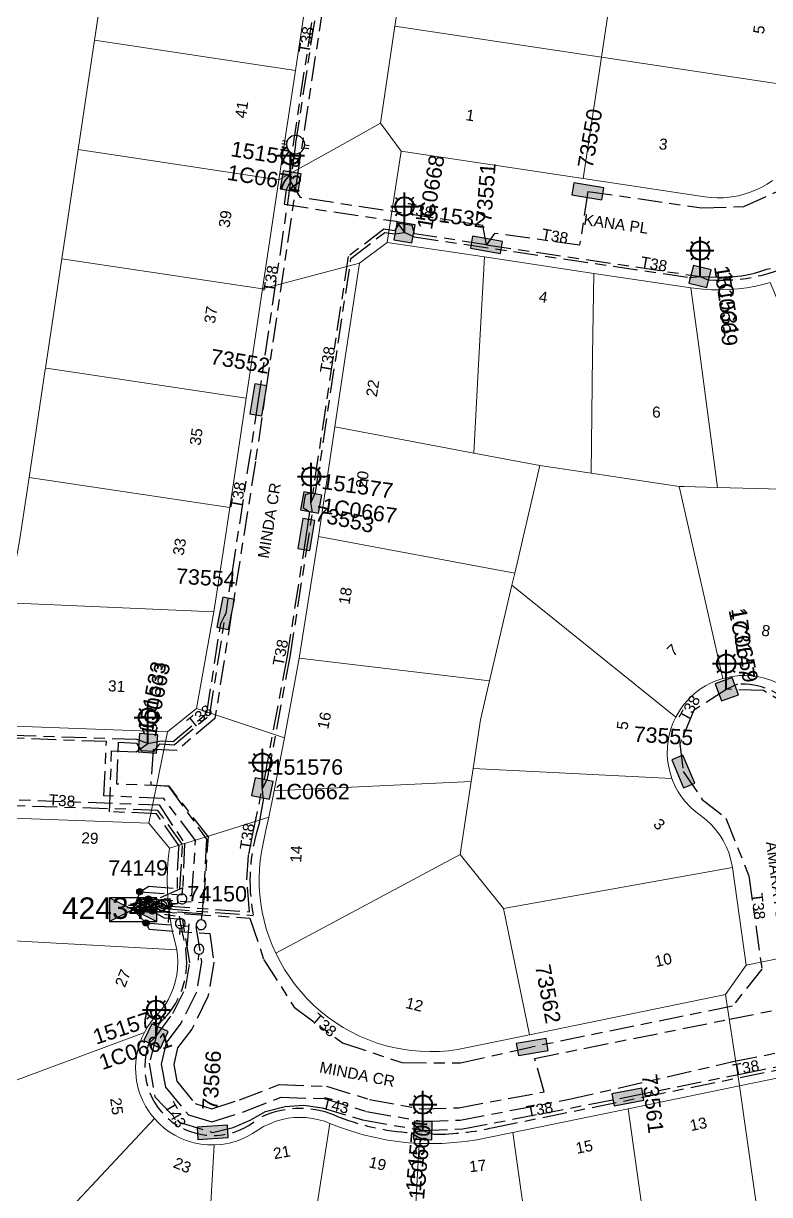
# Model space of a CAD drawing. Header units: metres. Extents: x 299834 to 302538, y 6172833 to 6174390.
# Drawn here: x 301280.1 to 301401.6, y 6173380.8 to 6173571.5 of the extents above; entities that cross this region are included whole.
import ezdxf
from ezdxf.enums import TextEntityAlignment as Align

# ---------------------------------------------------------------- set-up
doc = ezdxf.new("R2010")
doc.units = ezdxf.units.M
doc.linetypes.add('Cable Exist UG', pattern=[8.2, 4, -1.2, 1.8, -1.2])
doc.layers.get('0').update_dxf_attribs({"color": 6})
doc.layers.add('Cadastre Land Parcels_SP_EXT', color=9, linetype='Continuous', lineweight=5)
doc.layers.add('Cadastre Roads_SP_EXT', color=9, linetype='Continuous', lineweight=5)
for name, color, linetype in [('Equip_HV_EXT', 7, 'Continuous'), ('Equip_LV_EXT', 7, 'Continuous'), ('Equip_SP_SL_EXT', 7, 'Continuous'), ('Mains_HV_EXT', 7, 'Continuous'), ('Mains_LV_EXT', 7, 'Continuous'), ('Mains_SL_EXT', 7, 'Continuous'), ('Sub_SP_EXT', 7, 'Continuous'), ('SupportsUG_SP_LV_EXT', 7, 'Continuous'), ('SupportsUG_SP_LV_SL_EXT', 7, 'Continuous')]:
    doc.layers.add(name, color=color, linetype=linetype)
doc.styles.add('COLUMN_LABEL', font='arial.ttf')
doc.styles.add('iecARIAL', font='arial.ttf', dxfattribs={"height": 2})
doc.styles.add('POLE_LABEL', font='arial.ttf')
doc.styles.get("Standard").update_dxf_attribs({"font": 'arial.ttf'})
doc.styles.add('SWITCH_LABEL', font='arial.ttf', dxfattribs={"height": 2.5})

# ---------------------------------------------------------------- blocks, each defined once
blk = doc.blocks.new('SUB_PADMOUNT_EXT')
for points in [[(0, 0), (-3.84, 1.92), (-3.84, -1.92)], [(0, 0), (3.84, 1.92), (3.84, -1.92)]]:
    blk.add_hatch(color=256).paths.add_polyline_path(points)
for p, q in [((3.84, 1.92), (-3.84, -1.92)), ((-3.84, 1.92), (3.84, -1.92))]:
    blk.add_line(p, q)
blk.add_lwpolyline([(-3.84, -1.92), (3.84, -1.92), (3.84, 1.92), (-3.84, 1.92)], close=True)
for tag, height, flags, p in [('ASSET_NUM', 3.5, 8, (2, 2)), ('STREET_CODE', 0.2, 9, (1.5, 0)), ('CONSTRUCTED_VOLTAGE', 0.2, 9, (1.5, -0.2)), ('OPERATING_VOLTAGE', 0.2, 9, (1.5, -0.6)), ('ORIENTATION', 0.2, 9, (1.5, -0.8)), ('OWNED_BY', 0.2, 9, (1.5, -1)), ('OPERATED_BY', 0.2, 9, (1.5, -1.2)), ('SECONDARY_VOLTAGE', 0.2, 9, (1.5, -1.6)), ('STATE', 0.2, 9, (1.5, -1.8)), ('NO_PHASES', 0.2, 9, (1.5, -0.4)), ('MAINTAINED_BY', 0.2, 9, (1.5, -1.4)), ('PARENT', 0.2, 9, (1.5, -2)), ('SUBSTATION_TYPE', 0.2, 9, (1.5, -2.2)), ('STREETNAME', 0.2, 9, (1.5, -3)), ('SUBURB', 0.2, 9, (1.5, -3.2)), ('Z', 0.2, 1, (1.5, -3.6)), ('USAGE', 0.2, 9, (1.5, -2.4)), ('LEGEND', 0.2, 9, (1.5, -2.6)), ('LOCATION', 0.2, 9, (1.5, -2.8)), ('NOTES', 0.2, 9, (1.5, -3.4))]:
    blk.add_attdef(tag, text='', height=height, dxfattribs=dict(flags=flags)).set_placement(p, align=Align.MIDDLE_LEFT)
blk = doc.blocks.new('COLUMN_EXT')
blk.add_hatch(color=256).paths.add_polyline_path([(-1.49, 1.48), (-1.49, -1.49), (1.48, -1.49), (1.48, 1.48)])
blk.add_lwpolyline([(-1.49, -1.49), (1.48, -1.49), (1.48, 1.48), (-1.49, 1.48)], close=True)
for tag, height, style, flags, p in [('ASSET_NUM', 2.5, 'COLUMN_LABEL', 8, (2, 2)), ('STRUCTURE_PLANT_NUMBER', 0.2, 'POLE_LABEL', 9, (1.81, 0.03)), ('STREET_CODE', 0.2, 'COLUMN_LABEL', 9, (1.81, -0.2))]:
    blk.add_attdef(tag, text='', height=height, dxfattribs=dict(style=style, flags=flags)).set_placement(p, align=Align.MIDDLE_LEFT)
at = {"flags": 9}
for tag, p in [('COLUMN_TYPE', (1.81, -0.4)), ('OWNED_BY', (1.81, -0.6)), ('STATE', (1.81, -0.8)), ('USAGE', (1.81, -1)), ('STREETNAME', (1.81, -1.6)), ('SUBURB', (1.81, -1.8)), ('LEGEND', (1.81, -1.2)), ('LOCATION', (1.81, -1.4)), ('NOTES', (1.81, -2))]:
    blk.add_attdef(tag, text='', height=0.2, dxfattribs=at).set_placement(p, align=Align.MIDDLE_LEFT)
at = {"flags": 1}
blk.add_attdef('Z', (1.81, -2.35), '', height=0.2, dxfattribs=at)
blk = doc.blocks.new('PILLAR_EXT')
blk.add_hatch(color=256).paths.add_polyline_path([(-2.475, 0.99), (-2.475, -0.99), (2.475, -0.99), (2.475, 0.99)])
blk.add_lwpolyline([(-2.475, -0.99), (2.475, -0.99), (2.475, 0.99), (-2.475, 0.99)], close=True)
at = {"style": 'iecARIAL', "flags": 8}
blk.add_attdef('ASSET_NUM', (1.5, 3.5), '', height=2.5, dxfattribs=at)
for tag, p, flags in [('OWNED_BY', (0, -0.2), 9), ('STATE', (0, -0.4), 9), ('SUPPORT_TYPE', (0, -0.6), 9), ('STREETNAME', (0, -1.8), 9), ('SUBURB', (0, -2), 1), ('USAGE', (0, -0.8), 9), ('LEGEND', (0, -1), 9), ('LOCATION', (0, -1.2), 9), ('NOTES', (0, -1.4), 9), ('PARENT', (0, -1.6), 9)]:
    blk.add_attdef(tag, p, '', height=0.2, dxfattribs=dict(flags=flags))
blk = doc.blocks.new('SL_LANTERN_EXT')
at = {"lineweight": 40}
for p, q in [((0, 1.97), (0, 6.47)), ((-2.25, 4.22), (2.25, 4.22)), ((-1.46, 5.68), (-1.06, 5.28)), ((1.46, 5.68), (1.06, 5.28)), ((-1.46, 2.76), (-1.06, 3.16)), ((0, 0), (0, 2.72)), ((1.46, 2.76), (1.06, 3.16))]:
    blk.add_line(p, q, dxfattribs=at)
blk.add_circle((0, 4.22), 1.5, dxfattribs=at)
at = {"style": 'iecARIAL', "flags": 8}
blk.add_attdef('ASSET_NUM', (1.5, 1.5), '', height=2.5, dxfattribs=at)
for tag, p, height, flags in [('OPERATING_VOLTAGE', (0.98, -1.65), 0.2, 9), ('ORIENTATION', (0.98, -1.85), 0.2, 9), ('OWNED_BY', (0.98, -2.05), 0.2, 9), ('CONSTRUCTED_VOLTAGE', (0.98, -0.65), 0.2, 9), ('CONTROL_TYPE', (0.98, -0.85), 0.2, 9), ('LANTERN_PURPOSE', (0.98, -1.05), 0.2, 9), ('LANTERN_TYPE', (0.98, -1.25), 0.2, 9), ('NO_PHASES', (0.98, -1.45), 0.2, 9), ('LNUMBER', (2.18, -3.25), 2.5, 8), ('STATE', (0.98, -2.25), 0.2, 9), ('USAGE', (0.98, -2.45), 0.2, 9), ('CEXIST', (0.98, -2.65), 0.2, 9), ('CNEW', (0.98, -2.85), 0.2, 9), ('CNUMBER', (0.98, -3.05), 0.2, 9), ('CREMOVE', (0.98, -3.25), 0.2, 9), ('CREPLACE', (0.98, -3.45), 0.2, 9), ('LKINGHEIGHT', (0.98, -3.65), 0.2, 9), ('LBRACKET', (0.98, -3.85), 0.2, 9), ('LBRACKETVOCAB', (0.98, -4.05), 0.2, 9), ('LCATEGORY', (0.98, -4.25), 0.2, 9), ('LCHARGE1', (0.98, -4.45), 0.2, 9), ('LCHARGE1PERCENT', (0.98, -4.65), 0.2, 9), ('LCHARGE2', (0.98, -4.85), 0.2, 9), ('LCHARGE2PERCENT', (0.98, -5.05), 0.2, 9), ('LCHARGE3', (0.98, -5.25), 0.2, 9), ('LCHARGE3PERCENT', (0.98, -5.45), 0.2, 9), ('LEXIST', (0.98, -5.65), 0.2, 9), ('LLAMP', (0.98, -5.85), 0.2, 9), ('LLAMPVOCAB', (0.98, -6.05), 0.2, 9), ('LMAST', (0.98, -6.25), 0.2, 9), ('LMASTVOCAB', (0.98, -6.45), 0.2, 9), ('LNEW', (0.98, -6.65), 0.2, 9), ('LANTNUMBER', (0.98, -6.85), 0.2, 9), ('LOUTREACH', (0.98, -7.25), 0.2, 9), ('LOUTREACHVOCAB', (0.98, -7.45), 0.2, 9), ('LRATECODE', (0.98, -7.65), 0.2, 9), ('STREETNAME', (0.98, -9.25), 0.2, 9), ('SUBURB', (0.98, -9.45), 0.2, 1), ('LREMOVE', (0.98, -7.85), 0.2, 9), ('LREPLACE', (0.98, -8.05), 0.2, 9), ('LTYPE', (0.98, -8.25), 0.2, 9), ('LTYPEVOCAB', (0.98, -8.45), 0.2, 9), ('LEGEND', (0.98, -8.65), 0.2, 9), ('LOCATION', (0.98, -8.85), 0.2, 9), ('NOTES', (0.98, -9.05), 0.2, 9)]:
    blk.add_attdef(tag, p, '', height=height, dxfattribs=dict(flags=flags))
blk = doc.blocks.new('LV_UG_LINKS_OPEN_EXT')
for p, q in [((-0.25, 1.47), (-0.25, 2.22)), ((0.25, 1.47), (0.25, 2.22)), ((-0.25, -1.47), (-0.25, -2.22)), ((0.25, -1.47), (0.25, -2.22))]:
    blk.add_line(p, q)
at = {"flags": 9}
for tag, p in [('ACTUAL_STATUS', (0, 0)), ('CONSTRUCTED_VOLTAGE', (0, -0.2)), ('OPERATING_VOLTAGE', (0, -0.6)), ('ORIENTATION', (0, -0.8)), ('STATE', (0, -1)), ('SWITCH_TYPE', (0, -1.2)), ('NO_PHASES', (0, -0.4)), ('USAGE', (0, -1.4)), ('NOTES', (0, -1.6))]:
    blk.add_attdef(tag, text='', height=0.2, dxfattribs=at).set_placement(p, align=Align.MIDDLE_LEFT)
at = {"flags": 1}
blk.add_attdef('Z', (0, 0), '', height=0.2, dxfattribs=at)
blk.add_wipeout([(-0.25, 1.47), (-0.43, 1.43), (-0.61, 1.36), (-0.77, 1.28), (-0.93, 1.17), (-1.07, 1.05), (-1.19, 0.9), (-1.29, 0.75), (-1.38, 0.58), (-1.44, 0.4), (-1.48, 0.22), (-1.49, 0.03), (-1.49, -0.16), (-1.45, -0.34), (-1.4, -0.52), (-1.32, -0.69), (-1.23, -0.85), (-1.11, -1), (-0.98, -1.13), (-0.83, -1.24), (-0.66, -1.34), (-0.49, -1.41), (-0.31, -1.46), (-0.13, -1.49), (0.06, -1.49), (0.25, -1.47), (0.43, -1.43), (0.61, -1.36), (0.77, -1.28), (0.93, -1.17), (1.07, -1.05), (1.19, -0.9), (1.29, -0.75), (1.38, -0.58), (1.44, -0.4), (1.48, -0.22), (1.49, -0.03), (1.49, 0.16), (1.45, 0.34), (1.4, 0.52), (1.32, 0.69), (1.23, 0.85), (1.11, 1), (0.98, 1.13), (0.83, 1.24), (0.66, 1.34), (0.49, 1.41), (0.31, 1.46), (0.13, 1.49), (-0.06, 1.49)])
blk.add_lwpolyline([(0, -1.49, 1), (0, 1.49, 1)], format="xyb", close=True)
blk = doc.blocks.new('LV_UG_DFUSE_CLOSED_EXT')
for points in [[(1, 0), (0, 0)], [(5.04, 0.73), (2.16, -0.72)], [(5.05, -0.71), (2.16, 0.72)], [(6.2, 0.01), (7.2, 0.01)]]:
    blk.add_lwpolyline(points)
for centre in [(1.8, 0), (5.4, 0.01)]:
    blk.add_circle(centre, 0.8)
at = {"flags": 9}
for tag, p in [('ACTUAL_STATUS', (0, 0)), ('CONSTRUCTED_VOLTAGE', (0, -0.2)), ('OPERATING_VOLTAGE', (0, -0.6)), ('ORIENTATION', (0, -0.8)), ('STATE', (0, -1)), ('SWITCH_TYPE', (0, -1.2)), ('NO_PHASES', (0, -0.4)), ('USAGE', (0, -1.4)), ('NOTES', (0, -1.6))]:
    blk.add_attdef(tag, text='', height=0.2, dxfattribs=at).set_placement(p, align=Align.MIDDLE_LEFT)
at = {"flags": 1}
blk.add_attdef('Z', (0, 0), '', height=0.2, dxfattribs=at)
blk = doc.blocks.new('SWG_HOLEC_SU_EXT')
blk.add_line((1.8, -2), (5.8, -2))
for points in [[(1, 0), (0, 0)], [(6.6, 0), (7.6, 0)]]:
    blk.add_lwpolyline(points)
for points in [[(1.8, -0.8, 1), (1.8, 0.8, 1)], [(5.8, -0.8, 1), (5.8, 0.8, 1)]]:
    blk.add_lwpolyline(points, format="xyb", close=True)
at = {"style": 'SWITCH_LABEL', "flags": 8}
blk.add_attdef('ASSET_NUM', text='', height=2.5, rotation=179.9544, dxfattribs=at).set_placement((-2.4, 0), align=Align.MIDDLE_LEFT)
at = {"flags": 1}
blk.add_attdef('Z', (0, 0), '', height=0.2, dxfattribs=at)
at = {"flags": 9}
for tag, p in [('ACTUAL_STATUS', (0, -0.4)), ('CONSTRUCTED_VOLTAGE', (0, -0.6)), ('OPERATING_VOLTAGE', (0, -1)), ('ORIENTATION', (0, -1.2)), ('OWNED_BY', (0, -1.4)), ('STATE', (0, -1.8)), ('SWITCH_TYPE', (0, -2)), ('NO_PHASES', (0, -0.8)), ('PARENT', (0, -1.6)), ('STREETNAME', (0, -2.6)), ('SUBURB', (0, -2.8)), ('USAGE', (0, -2.2)), ('LOCATION', (0, -2.4)), ('NOTES', (0, -3))]:
    blk.add_attdef(tag, text='', height=0.2, dxfattribs=at).set_placement(p, align=Align.MIDDLE_LEFT)
at = {"style": 'SWITCH_LABEL', "flags": 9}
blk.add_attdef('STREET_CODE', text='', height=0.2, dxfattribs=at).set_placement((0, -0.2), align=Align.MIDDLE_LEFT)
blk = doc.blocks.new('CONNECTOR_NODE_EXT')
h = blk.add_hatch(color=256)
edge = h.paths.add_edge_path()
edge.add_arc((0, 0), 0.5, 0, 360)
blk.add_circle((0, 0), 0.5)
at = {"flags": 1}
blk.add_attdef('Z', (0, 0), '', height=0.2, dxfattribs=at)
at = {"flags": 9}
for tag, p in [('CONNECTOR_TYPE', (0, 0)), ('CONSTRUCTED_VOLTAGE', (0, -0.2)), ('OPERATING_VOLTAGE', (0, -0.6)), ('ORIENTATION', (0, -0.8)), ('SUBTYPE', (0, -1)), ('NO_PHASES', (0, -0.4)), ('USAGE', (0, -1.2)), ('NOTES', (0, -1.4))]:
    blk.add_attdef(tag, text='', height=0.2, dxfattribs=at).set_placement(p, align=Align.MIDDLE_LEFT)

msp = doc.modelspace()

# ---------------------------------------------------------------- linework, layer by layer
at = {"layer": 'Cadastre Land Parcels_SP_EXT', "linetype": 'Continuous'}
for p, q in [((301291.67, 6173568.82), (301294.34, 6173586.62)), ((301289, 6173551.02), (301291.67, 6173568.82)), ((301286.33, 6173533.22), (301289, 6173551.02)), ((301283.66, 6173515.42), (301286.33, 6173533.22)), ((301280.99, 6173497.62), (301283.63, 6173515.18)), ((301283.63, 6173515.18), (301283.66, 6173515.42)), ((301279.49, 6173487.63), (301280.99, 6173497.62))]:
    msp.add_line(p, q, dxfattribs=at)
for points in [[(301376.87, 6173583.86), (301343.25, 6173588.9), (301340.58, 6173571.1), (301374.2, 6173566.06), (301376.87, 6173583.86)], [(301327.03, 6173581.7), (301294.34, 6173586.62), (301291.67, 6173568.82), (301324.36, 6173563.9), (301327.03, 6173581.7)], [(301409.81, 6173567.51), (301409.95, 6173568.51), (301409.99, 6173569.52), (301409.95, 6173570.53), (301409.82, 6173571.53), (301409.6, 6173572.51), (301409.3, 6173573.48), (301408.92, 6173574.41), (301408.45, 6173575.3), (301377.1, 6173585.34), (301376.87, 6173583.86), (301374.2, 6173566.06), (301408.81, 6173560.86), (301409.81, 6173567.51)], [(301374.2, 6173566.06), (301340.58, 6173571.1), (301338.21, 6173555.28), (301341.57, 6173550.73), (301371.24, 6173546.28), (301374.2, 6173566.06)], [(301324.36, 6173563.9), (301291.67, 6173568.82), (301289, 6173551.02), (301321.69, 6173546.1), (301324.36, 6173563.9)], [(301321.69, 6173546.1), (301289, 6173551.02), (301286.33, 6173533.22), (301319.02, 6173528.3), (301321.69, 6173546.1)], [(301354.26, 6173517.06), (301355.16, 6173533.51), (301339.33, 6173535.89), (301334.79, 6173532.53), (301332.37, 6173516.43), (301330.78, 6173505.83), (301353.41, 6173501.56), (301354.26, 6173517.06)], [(301317.16, 6173515.93), (301319.02, 6173528.3), (301286.33, 6173533.22), (301283.66, 6173515.42), (301284.92, 6173515.23), (301316.35, 6173510.5), (301317.16, 6173515.93)], [(301372.77, 6173517.5), (301372.96, 6173530.84), (301355.16, 6173533.51), (301354.26, 6173517.06), (301353.41, 6173501.56), (301364.19, 6173499.53), (301372.5, 6173498.29), (301372.77, 6173517.5)], [(301390.2, 6173517.8), (301388.78, 6173528.47), (301387.28, 6173528.7), (301372.96, 6173530.84), (301372.77, 6173517.5), (301372.5, 6173498.29), (301386.83, 6173496.14), (301387.68, 6173496.12), (301393.1, 6173495.97), (301390.2, 6173517.8)], [(301401.65, 6173529.34), (301400.72, 6173529.09), (301399.32, 6173528.76), (301397.9, 6173528.5), (301396.46, 6173528.31), (301395.02, 6173528.19), (301393.58, 6173528.14), (301392.14, 6173528.15), (301390.69, 6173528.25), (301388.78, 6173528.47), (301390.2, 6173517.8), (301393.1, 6173495.97), (301415.9, 6173495.36), (301406.06, 6173518.84), (301401.65, 6173529.34)], [(301316.35, 6173510.5), (301284.92, 6173515.23), (301283.66, 6173515.42), (301283.63, 6173515.18), (301280.99, 6173497.62), (301313.68, 6173492.7), (301316.35, 6173510.5)], [(301364.19, 6173499.53), (301353.41, 6173501.56), (301330.78, 6173505.83), (301328.11, 6173488.02), (301360.09, 6173482.01), (301364.19, 6173499.53)], [(301386.91, 6173459.63), (301387.44, 6173460.4), (301388.03, 6173461.12), (301388.67, 6173461.8), (301389.36, 6173462.42), (301390.35, 6173463.17), (301391.14, 6173463.67), (301391.96, 6173464.11), (301392.81, 6173464.48), (301393.99, 6173464.88), (301386.83, 6173496.14), (301372.5, 6173498.29), (301364.19, 6173499.53), (301360.09, 6173482.01), (301359.63, 6173480.06), (301386.29, 6173458.56), (301386.91, 6173459.63)], [(301312.71, 6173486.2), (301313.68, 6173492.7), (301280.99, 6173497.62), (301279.49, 6173487.63), (301277.66, 6173477.18), (301311.06, 6173475.75), (301312.71, 6173486.2)], [(301422.81, 6173495.18), (301421.89, 6173495.18), (301415.9, 6173495.36), (301393.1, 6173495.97), (301387.68, 6173496.12), (301386.83, 6173496.14), (301393.99, 6173464.88), (301395.51, 6173465.22), (301396.74, 6173465.34), (301397.67, 6173465.36), (301398.6, 6173465.31), (301399.83, 6173465.13), (301400.74, 6173464.91), (301401.92, 6173464.53), (301402.77, 6173464.16), (301403.87, 6173463.57), (301422.81, 6173495.18)], [(301359.63, 6173480.06), (301360.09, 6173482.01), (301328.11, 6173488.02), (301324.96, 6173468.19), (301355.98, 6173464.48), (301359.63, 6173480.06)], [(301385.38, 6173449.5), (301385.11, 6173450.71), (301384.98, 6173451.63), (301384.92, 6173452.56), (301384.95, 6173453.8), (301385.06, 6173454.73), (301385.23, 6173455.64), (301385.57, 6173456.84), (301385.9, 6173457.71), (301386.29, 6173458.56), (301359.63, 6173480.06), (301355.98, 6173464.48), (301354.5, 6173458.15), (301353.31, 6173450.24), (301385.66, 6173448.61), (301385.38, 6173449.5)], [(301308.28, 6173460), (301311.06, 6173475.75), (301277.66, 6173477.18), (301274.17, 6173457.27), (301303.54, 6173456.21), (301308.28, 6173460)], [(301352.99, 6173448.07), (301353.31, 6173450.24), (301354.5, 6173458.15), (301355.98, 6173464.48), (301324.96, 6173468.19), (301322.6, 6173455.21), (301320.9, 6173446.57), (301352.99, 6173448.07)], [(301395.52, 6173434.09), (301395.29, 6173435.31), (301394.93, 6173436.51), (301394.59, 6173437.38), (301394.03, 6173438.49), (301393.54, 6173439.28), (301392.8, 6173440.28), (301392.18, 6173440.98), (301391.27, 6173441.84), (301390.28, 6173442.6), (301389.29, 6173443.37), (301388.63, 6173443.98), (301387.8, 6173444.88), (301387.23, 6173445.62), (301386.72, 6173446.39), (301386.28, 6173447.2), (301385.89, 6173448.04), (301385.66, 6173448.61), (301353.31, 6173450.24), (301352.99, 6173448.07), (301351.21, 6173436.21), (301358.27, 6173427.4), (301395.52, 6173434.09)], [(301351.21, 6173436.21), (301352.99, 6173448.07), (301320.9, 6173446.57), (301320.02, 6173442.29), (301319.57, 6173440.16), (301319.11, 6173438.02), (301318.85, 6173436.64), (301318.65, 6173435.24), (301318.52, 6173433.84), (301318.46, 6173432.43), (301318.47, 6173431.02), (301318.56, 6173429.62), (301318.72, 6173428.22), (301318.96, 6173426.83), (301319.26, 6173425.45), (301319.63, 6173424.09), (301320.08, 6173422.75), (301320.59, 6173421.44), (301321.16, 6173420.16), (301351.21, 6173436.21)], [(301304.82, 6173421.65), (301304.41, 6173423.35), (301304.09, 6173425.06), (301303.83, 6173426.79), (301303.65, 6173428.52), (301303.54, 6173430.26), (301303.5, 6173432.01), (301303.54, 6173433.75), (301303.66, 6173435.49), (301303.84, 6173437.23), (301300.51, 6173441.31), (301274.02, 6173442.27), (301270.65, 6173422.56), (301305.03, 6173420.68), (301304.82, 6173421.65)], [(301347.81, 6173404.15), (301349.36, 6173404.26), (301350.75, 6173404.44), (301352.12, 6173404.7), (301362.51, 6173406.83), (301358.27, 6173427.4), (301351.21, 6173436.21), (301321.16, 6173420.16), (301321.86, 6173418.81), (301322.61, 6173417.49), (301323.43, 6173416.22), (301324.32, 6173414.99), (301325.28, 6173413.82), (301326.3, 6173412.7), (301327.37, 6173411.63), (301328.51, 6173410.63), (301329.67, 6173409.7), (301330.89, 6173408.83), (301332.15, 6173408.03), (301333.46, 6173407.31), (301334.8, 6173406.65), (301336.14, 6173406.07), (301337.52, 6173405.56), (301338.92, 6173405.12), (301340.34, 6173404.77), (301341.78, 6173404.49), (301343.24, 6173404.29), (301344.7, 6173404.16), (301346.25, 6173404.11), (301347.81, 6173404.15)], [(301394.42, 6173413.4), (301397.78, 6173418.17), (301395.52, 6173434.09), (301358.27, 6173427.4), (301362.51, 6173406.83), (301394.42, 6173413.4)], [(301299.77, 6173407.22), (301300.24, 6173408.03), (301300.95, 6173409.06), (301301.77, 6173410.01), (301302.58, 6173410.96), (301303.13, 6173411.72), (301303.62, 6173412.52), (301304.04, 6173413.35), (301304.51, 6173414.51), (301304.79, 6173415.41), (301305.05, 6173416.63), (301305.16, 6173417.56), (301305.2, 6173418.81), (301305.15, 6173419.75), (301305.03, 6173420.68), (301270.65, 6173422.56), (301267.72, 6173405.41), (301265.88, 6173394.65), (301299.77, 6173407.22)], [(301301.4, 6173393.2), (301300.81, 6173393.93), (301300.45, 6173394.44), (301299.96, 6173395.24), (301299.53, 6173396.07), (301299.05, 6173397.22), (301298.77, 6173398.12), (301298.5, 6173399.34), (301298.36, 6173400.58), (301298.33, 6173401.52), (301298.38, 6173402.45), (301298.49, 6173403.38), (301298.75, 6173404.6), (301299.02, 6173405.5), (301299.36, 6173406.37), (301299.77, 6173407.22), (301265.88, 6173394.65), (301264.78, 6173388.24), (301280.11, 6173370.42), (301301.4, 6173393.2)], [(301419.2, 6173366.65), (301414.18, 6173402.12), (301396.68, 6173398.52), (301401.55, 6173364.15), (301419.2, 6173366.65)], [(301401.55, 6173364.15), (301396.68, 6173398.52), (301378.53, 6173394.79), (301383.23, 6173361.56), (301401.55, 6173364.15)], [(301383.23, 6173361.56), (301378.53, 6173394.79), (301359.76, 6173390.92), (301364.29, 6173358.87), (301383.23, 6173361.56)], [(301308.99, 6173351.04), (301311.15, 6173388.91), (301310.05, 6173388.93), (301308.95, 6173389.04), (301308.1, 6173389.19), (301307.26, 6173389.41), (301306.44, 6173389.68), (301305.65, 6173390.03), (301304.72, 6173390.51), (301303.83, 6173391.06), (301302.98, 6173391.67), (301302.16, 6173392.4), (301301.4, 6173393.2), (301280.11, 6173370.42), (301298.1, 6173349.5), (301308.99, 6173351.04)], [(301323.85, 6173353.15), (301329.96, 6173392.43), (301329.08, 6173392.76), (301328.17, 6173393.02), (301327.15, 6173393.23), (301326.11, 6173393.36), (301325.06, 6173393.4), (301324.12, 6173393.36), (301323.19, 6173393.25), (301322.26, 6173393.06), (301321.21, 6173392.76), (301320.18, 6173392.37), (301319.19, 6173391.89), (301318.25, 6173391.33), (301317.4, 6173390.76), (301316.51, 6173390.27), (301315.59, 6173389.84), (301314.59, 6173389.48), (301313.56, 6173389.2), (301312.36, 6173389.01), (301311.15, 6173388.91), (301308.99, 6173351.04), (301323.85, 6173353.15)], [(301342.66, 6173355.81), (301344.52, 6173389.15), (301342.79, 6173389.27), (301341.07, 6173389.45), (301339.36, 6173389.71), (301337.38, 6173390.1), (301335.42, 6173390.57), (301333.48, 6173391.14), (301331.57, 6173391.8), (301329.96, 6173392.43), (301323.85, 6173353.15), (301342.66, 6173355.81)], [(301359.76, 6173390.92), (301355.73, 6173390.12), (301353.89, 6173389.77), (301352.03, 6173389.49), (301350.16, 6173389.29), (301348.28, 6173389.17), (301346.4, 6173389.13), (301344.52, 6173389.15), (301342.66, 6173355.81), (301364.29, 6173358.87), (301359.76, 6173390.92)]]:
    msp.add_lwpolyline(points, close=True, dxfattribs=at)
msp.add_lwpolyline([(301408.81, 6173560.86), (301374.2, 6173566.06), (301371.24, 6173546.28), (301391.02, 6173543.31), (301392.03, 6173543.19), (301393.06, 6173543.14), (301394.08, 6173543.16), (301395.45, 6173543.29), (301395.45, 6173543.29), (301396.45, 6173543.47), (301397.45, 6173543.72), (301398.42, 6173544.04), (301399.37, 6173544.42), (301400.3, 6173544.87), (301401.19, 6173545.38), (301402.04, 6173545.96)], dxfattribs=at)
at = {"layer": 'Cadastre Roads_SP_EXT', "linetype": 'Continuous'}
for points in [[(301327.03, 6173581.7), (301324.36, 6173563.9), (301321.69, 6173546.1), (301331.16, 6173551.36), (301331.16, 6173551.36), (301338.21, 6173555.28), (301340.58, 6173571.1), (301343.25, 6173588.9)], [(301402.04, 6173545.96), (301401.19, 6173545.38), (301400.3, 6173544.87), (301399.37, 6173544.42), (301398.42, 6173544.04), (301397.45, 6173543.72), (301396.45, 6173543.47), (301395.45, 6173543.29), (301394.08, 6173543.16), (301393.06, 6173543.14), (301392.03, 6173543.19), (301391.02, 6173543.31), (301371.24, 6173546.28), (301341.57, 6173550.73), (301340.46, 6173543.35), (301339.33, 6173535.89), (301355.16, 6173533.51), (301372.96, 6173530.84), (301387.28, 6173528.7), (301388.78, 6173528.47), (301390.69, 6173528.25), (301392.14, 6173528.15), (301393.58, 6173528.14), (301395.02, 6173528.19), (301396.46, 6173528.31), (301397.9, 6173528.5), (301399.32, 6173528.76), (301400.72, 6173529.09), (301401.65, 6173529.34)], [(301401.92, 6173464.53), (301400.74, 6173464.91), (301399.83, 6173465.13), (301398.6, 6173465.31), (301397.67, 6173465.36), (301396.74, 6173465.34), (301395.51, 6173465.22), (301393.99, 6173464.88), (301392.81, 6173464.48), (301391.96, 6173464.11), (301391.14, 6173463.67), (301390.35, 6173463.17), (301389.36, 6173462.42), (301388.67, 6173461.8), (301388.03, 6173461.12), (301387.44, 6173460.4), (301386.91, 6173459.63), (301386.29, 6173458.56), (301385.9, 6173457.71), (301385.57, 6173456.84), (301385.23, 6173455.64), (301385.06, 6173454.73), (301384.95, 6173453.8), (301384.92, 6173452.56), (301384.98, 6173451.63), (301385.11, 6173450.71), (301385.38, 6173449.5), (301385.66, 6173448.61), (301385.89, 6173448.04), (301386.28, 6173447.2), (301386.72, 6173446.39), (301387.23, 6173445.62), (301387.8, 6173444.88), (301388.63, 6173443.98), (301389.29, 6173443.37), (301390.28, 6173442.6), (301391.27, 6173441.84), (301392.18, 6173440.98), (301392.8, 6173440.28), (301393.54, 6173439.28), (301394.03, 6173438.49), (301394.59, 6173437.38), (301394.93, 6173436.51), (301395.29, 6173435.31), (301395.52, 6173434.09), (301397.78, 6173418.17), (301403.07, 6173419.26)], [(301274.02, 6173442.27), (301300.51, 6173441.31), (301302, 6173448.68), (301302, 6173448.68), (301303.54, 6173456.21), (301274.17, 6173457.27)]]:
    msp.add_lwpolyline(points, dxfattribs=at)
for points in [[(301324.96, 6173468.19), (301328.11, 6173488.02), (301330.78, 6173505.83), (301332.37, 6173516.43), (301334.79, 6173532.53), (301328.24, 6173530.77), (301319.02, 6173528.3), (301317.16, 6173515.93), (301316.35, 6173510.5), (301313.68, 6173492.7), (301312.71, 6173486.2), (301311.06, 6173475.75), (301308.28, 6173460), (301314.28, 6173457.99), (301322.6, 6173455.21), (301324.96, 6173468.19)], [(301344.7, 6173404.16), (301343.24, 6173404.29), (301341.78, 6173404.49), (301340.34, 6173404.77), (301338.92, 6173405.12), (301337.52, 6173405.56), (301336.14, 6173406.07), (301334.8, 6173406.65), (301333.46, 6173407.31), (301332.15, 6173408.03), (301330.89, 6173408.83), (301329.67, 6173409.7), (301328.51, 6173410.63), (301327.37, 6173411.63), (301326.3, 6173412.7), (301325.28, 6173413.82), (301324.32, 6173414.99), (301323.43, 6173416.22), (301322.61, 6173417.49), (301321.86, 6173418.81), (301321.16, 6173420.16), (301320.59, 6173421.44), (301320.08, 6173422.75), (301319.63, 6173424.09), (301319.26, 6173425.45), (301318.96, 6173426.83), (301318.72, 6173428.22), (301318.56, 6173429.62), (301318.47, 6173431.02), (301318.46, 6173432.43), (301318.52, 6173433.84), (301318.65, 6173435.24), (301318.85, 6173436.64), (301319.11, 6173438.02), (301319.57, 6173440.16), (301320.02, 6173442.29), (301310.55, 6173439.33), (301303.84, 6173437.23), (301303.66, 6173435.49), (301303.54, 6173433.75), (301303.5, 6173432.01), (301303.54, 6173430.26), (301303.65, 6173428.52), (301303.83, 6173426.79), (301304.09, 6173425.06), (301304.41, 6173423.35), (301304.82, 6173421.65), (301305.03, 6173420.68), (301305.15, 6173419.75), (301305.2, 6173418.81), (301305.16, 6173417.56), (301305.05, 6173416.63), (301304.79, 6173415.41), (301304.51, 6173414.51), (301304.04, 6173413.35), (301303.62, 6173412.52), (301303.13, 6173411.72), (301302.58, 6173410.96), (301301.77, 6173410.01), (301300.95, 6173409.06), (301300.24, 6173408.03), (301299.77, 6173407.22), (301299.36, 6173406.37), (301299.02, 6173405.5), (301298.75, 6173404.6), (301298.49, 6173403.38), (301298.38, 6173402.45), (301298.33, 6173401.52), (301298.36, 6173400.58), (301298.5, 6173399.34), (301298.77, 6173398.12), (301299.05, 6173397.22), (301299.53, 6173396.07), (301299.96, 6173395.24), (301300.45, 6173394.44), (301300.81, 6173393.93), (301301.4, 6173393.2), (301302.16, 6173392.4), (301302.98, 6173391.67), (301303.83, 6173391.06), (301304.72, 6173390.51), (301305.65, 6173390.03), (301306.44, 6173389.68), (301307.26, 6173389.41), (301308.1, 6173389.19), (301308.95, 6173389.04), (301310.05, 6173388.93), (301311.15, 6173388.91), (301312.36, 6173389.01), (301313.56, 6173389.2), (301314.59, 6173389.48), (301315.59, 6173389.84), (301316.51, 6173390.27), (301317.4, 6173390.76), (301318.25, 6173391.33), (301319.19, 6173391.89), (301320.18, 6173392.37), (301321.21, 6173392.76), (301322.26, 6173393.06), (301323.19, 6173393.25), (301324.12, 6173393.36), (301325.06, 6173393.4), (301326.11, 6173393.36), (301327.15, 6173393.23), (301328.17, 6173393.02), (301329.08, 6173392.76), (301329.96, 6173392.43), (301331.57, 6173391.8), (301333.48, 6173391.14), (301335.42, 6173390.57), (301337.38, 6173390.1), (301339.36, 6173389.71), (301341.07, 6173389.45), (301342.79, 6173389.27), (301344.52, 6173389.15), (301346.4, 6173389.13), (301348.28, 6173389.17), (301350.16, 6173389.29), (301352.03, 6173389.49), (301353.89, 6173389.77), (301355.73, 6173390.12), (301359.76, 6173390.92), (301378.53, 6173394.79), (301396.68, 6173398.52), (301395.56, 6173405.93), (301394.42, 6173413.4), (301362.51, 6173406.83), (301352.12, 6173404.7), (301350.75, 6173404.44), (301349.36, 6173404.26), (301347.81, 6173404.15), (301346.25, 6173404.11), (301344.7, 6173404.16)]]:
    msp.add_lwpolyline(points, close=True, dxfattribs=at)
at = {"layer": 'Mains_HV_EXT', "linetype": 'Cable Exist UG'}
for points in [[(301237.09, 6173430.59), (301238.75, 6173435.15), (301240.2, 6173437.67), (301242.06, 6173439.96), (301244.99, 6173442.5), (301249.26, 6173444.72), (301253.53, 6173445.77), (301260.69, 6173445.8), (301274.21, 6173445.3), (301302.18, 6173444.29), (301306.33, 6173437.97), (301306.02, 6173430.77)], [(301306.02, 6173430.77), (301297.94, 6173427.22)], [(301309.17, 6173426.56), (301297.94, 6173427.22)]]:
    msp.add_lwpolyline(points, dxfattribs=at)
at = {"layer": 'Mains_LV_EXT', "linetype": 'Cable Exist UG'}
for points in [[(301371.99, 6173544.2), (301390.52, 6173541.49), (301397.36, 6173541.74), (301403.79, 6173544.63), (301408.44, 6173550.42), (301410.37, 6173556.96), (301412.09, 6173570.15), (301410.39, 6173576.08)], [(301323.59, 6173545.84), (301318.32, 6173510.24)], [(301355.49, 6173535.5), (301354.88, 6173538.65), (301325.2, 6173543.19), (301323.59, 6173545.84)], [(301371.99, 6173544.2), (301370.64, 6173535.42), (301356.79, 6173537.35), (301355.49, 6173535.5)], [(301355.49, 6173535.5), (301343.74, 6173537.29), (301343.38, 6173538.66), (301341.28, 6173538.95), (301340.52, 6173537.76), (301338.78, 6173538.03), (301332.94, 6173533.58), (301327.19, 6173495.17), (301325.97, 6173494.77), (301325.63, 6173492.71), (301326.67, 6173492.03), (301326.14, 6173488.31)], [(301355.49, 6173535.5), (301390.27, 6173530.33)], [(301390.27, 6173530.33), (301391.7, 6173530.28), (301393.29, 6173530.2), (301394.38, 6173530.21), (301395.38, 6173530.27), (301396.3, 6173530.36), (301396.99, 6173530.46), (301398.14, 6173530.67), (301399.1, 6173530.89), (301400.01, 6173531.14), (301400.64, 6173531.35), (301401.12, 6173531.5), (301401.71, 6173531.65)], [(301318.32, 6173510.24), (301313.01, 6173475.48)], [(301326.14, 6173488.31), (301323.01, 6173468.5), (301318.98, 6173446.96)], [(301300.42, 6173428.98), (301309.45, 6173428.38), (301310.19, 6173439.08), (301303.81, 6173447.31), (301295.26, 6173447.68), (301295.58, 6173454.51), (301298.49, 6173454.32), (301299.25, 6173453.14), (301301.35, 6173453.04), (301302.27, 6173454.22), (301304.63, 6173454.08), (301310.41, 6173458.95), (301313.01, 6173475.48)], [(301394.61, 6173463.11), (301389.23, 6173459.7), (301386.99, 6173454.23), (301387.52, 6173449.72)], [(301407.8, 6173454.63), (301405.56, 6173459.93), (301400.58, 6173462.9), (301394.61, 6173463.11)], [(301299.02, 6173430.15), (301307.51, 6173429.52), (301308.1, 6173438.48), (301302.92, 6173445.35), (301293.17, 6173445.76), (301293.59, 6173454.6), (301259.35, 6173455.83)], [(301387.52, 6173449.72), (301390.6, 6173445.19), (301394.45, 6173442.15), (301398.22, 6173432.73), (301400.32, 6173417.53), (301395.53, 6173411.52), (301362.94, 6173404.87)], [(301300.42, 6173428.98), (301303.16, 6173427.85), (301316.9, 6173426.88), (301316.47, 6173432.09), (301316.76, 6173436.22), (301317.37, 6173439.3), (301318.98, 6173446.96)], [(301299.02, 6173430.15), (301300.47, 6173431.04), (301305.56, 6173430.66), (301305.99, 6173437.86), (301301.94, 6173443.4), (301274.12, 6173444.29)], [(301299.02, 6173430.15), (301297.94, 6173427.22)], [(301300.42, 6173428.98), (301297.94, 6173427.22)], [(301300.03, 6173425.07), (301297.94, 6173427.22)], [(301297.94, 6173427.22), (301301.05, 6173427)], [(301301.05, 6173427), (301306.59, 6173426.56), (301316.97, 6173425.83), (301319.22, 6173419.08), (301324.16, 6173411.35), (301332.05, 6173405.53), (301341.7, 6173402.33), (301351.26, 6173402.27), (301362.94, 6173404.87)], [(301301.68, 6173406.65), (301304.43, 6173410.34), (301306.44, 6173414.37), (301307.16, 6173418.58), (301306.02, 6173425.64), (301303.03, 6173425.86), (301301.05, 6173427)], [(301300.03, 6173425.07), (301308.16, 6173424.47), (301309.06, 6173418.8), (301308.27, 6173413.79), (301305.73, 6173408.75), (301303.33, 6173405.56), (301302.5, 6173402.08), (301303.19, 6173398.31), (301306.95, 6173393.84), (301310.77, 6173392.68), (301315.92, 6173394.32), (301322.05, 6173396.68), (301329.08, 6173396.46), (301335.95, 6173394.37), (301345.24, 6173392.74), (301351.2, 6173392.96), (301368.93, 6173396.34), (301395.58, 6173402.48), (301414.38, 6173406.2)], [(301300.03, 6173425.07), (301300.54, 6173424.03), (301310.42, 6173423.32), (301311.06, 6173418.68), (301310.13, 6173413.06), (301307.48, 6173407.75), (301305.19, 6173404.7), (301304.55, 6173402.01), (301305.06, 6173399.28), (301308.02, 6173395.64), (301310.74, 6173394.81), (301315.26, 6173396.24), (301321.72, 6173398.73), (301329.43, 6173398.48), (301336.44, 6173396.31), (301344.92, 6173394.79), (301350.97, 6173394.96), (301364.86, 6173397.56), (301363.32, 6173403.01), (301395.04, 6173409.39), (301414.63, 6173413.32)], [(301301.68, 6173406.65), (301300.57, 6173402.22), (301301.48, 6173396.76), (301305.45, 6173392.63), (301310.88, 6173390.96)], [(301378.51, 6173396.74), (301397.06, 6173400.51), (301412.3, 6173403.55)], [(301310.88, 6173390.96), (301314.24, 6173391.76), (301317, 6173392.97), (301319.48, 6173394.36), (301322.67, 6173395.16), (301325.73, 6173395.41), (301328.7, 6173394.95), (301335.31, 6173393), (301345.14, 6173391.28)], [(301345.14, 6173391.28), (301351.65, 6173391.53), (301364.04, 6173393.93), (301378.51, 6173396.74)]]:
    msp.add_lwpolyline(points, dxfattribs=at)
at = {"layer": 'Mains_SL_EXT', "linetype": 'Cable Exist UG'}
for points in [[(301390.27, 6173530.33), (301391.59, 6173529.79), (301391.59, 6173529.79, 0.18489), (301410.13, 6173535.32), (301410.13, 6173535.32), (301411.6, 6173534.87), (301413.4, 6173536.58), (301413.39, 6173538.15), (301414.3, 6173539.04), (301415.44, 6173540.3), (301416.18, 6173541.23), (301417.1, 6173542.71), (301418.06, 6173544.08), (301418.75, 6173545.4), (301419.04, 6173546.4), (301421.65, 6173554.54), (301422.14, 6173557.93), (301421.87, 6173559.6)], [(301408.27, 6173422.33), (301408.57, 6173423.97), (301406.38, 6173441.21), (301406.38, 6173441.21, -0.135346), (301408.11, 6173450.2), (301408.11, 6173450.2, 0.502701), (301396.36, 6173463.92), (301396.36, 6173463.92), (301394.61, 6173463.11)], [(301300.36, 6173454.3), (301298.53, 6173454.91), (301256.56, 6173456.35), (301256.56, 6173456.35, 0.208818), (301235.27, 6173447.95), (301235.27, 6173447.95), (301234.39, 6173446.37)], [(301297.87, 6173427.16), (301305.18, 6173428.23), (301305.18, 6173428.23, -0.036481), (301305.39, 6173437.66), (301305.39, 6173437.66), (301301.72, 6173442.85), (301294.09, 6173443.18), (301294.44, 6173453.08), (301294.44, 6173453.08), (301298.44, 6173452.91), (301300.36, 6173454.28)], [(301298.17, 6173427.12), (301303.1, 6173427.4), (301317.5, 6173426.3), (301317.5, 6173426.3, -0.129369), (301318.53, 6173441.4), (301318.53, 6173441.4), (301319.19, 6173445.08), (301318.99, 6173446.81)], [(301297.87, 6173427.16), (301305.45, 6173426.15), (301305.45, 6173426.15, 0.015815), (301306.49, 6173420.89), (301306.49, 6173420.89, -0.234661), (301303.02, 6173409.52), (301303.02, 6173409.52, 0.073559), (301301.88, 6173408.16), (301301.88, 6173408.16), (301301.68, 6173406.65)], [(301301.68, 6173406.65), (301300.51, 6173405.44), (301300.51, 6173405.44, 0.776149), (301318.28, 6173393.2), (301318.28, 6173393.2, -0.217593), (301330.75, 6173393.75), (301330.75, 6173393.75, 0.08281), (301343.28, 6173390.9), (301343.28, 6173390.9), (301345.14, 6173391.28)], [(301345.12, 6173391.27), (301346.93, 6173390.65), (301346.93, 6173390.65, 0.055515), (301356.61, 6173391.76), (301356.61, 6173391.76), (301410.59, 6173402.72), (301412.3, 6173403.55)]]:
    msp.add_lwpolyline(points, format="xyb", dxfattribs=at)
for points in [[(301323.59, 6173545.84), (301322.88, 6173544.44), (301322.51, 6173542.09), (301340.76, 6173539.33), (301342.06, 6173537.53)], [(301326.89, 6173493.46), (301327.66, 6173495.15), (301333.41, 6173533.29), (301338.91, 6173537.5), (301340.51, 6173537.26), (301342.13, 6173537.52)], [(301342.06, 6173537.53), (301343.68, 6173536.79), (301388.52, 6173530.19), (301390.27, 6173530.33)], [(301319.01, 6173446.92), (301319.84, 6173448.57), (301323.5, 6173468.42), (301327.15, 6173491.89), (301326.9, 6173493.52)], [(301300.36, 6173454.28), (301302.53, 6173454.7), (301302.53, 6173454.7), (301304.46, 6173454.59), (301309.95, 6173459.21), (301312.2, 6173473.83), (301313.01, 6173475.48)]]:
    msp.add_lwpolyline(points, dxfattribs=at)

# ---------------------------------------------------------------- block references
at = {"layer": 'Equip_HV_EXT'}
ref = msp.add_blockref('SWG_HOLEC_SU_EXT', (301306.02, 6173430.77), dxfattribs=dict(at, rotation=266.0292920662984))
ref.add_attrib('ASSET_NUM', '74149', dxfattribs={"layer": '0', "height": 2.5, "style": 'SWITCH_LABEL'}).set_placement((301303.62, 6173432.02), align=Align.BOTTOM_RIGHT)
ref = msp.add_blockref('SWG_HOLEC_SU_EXT', (301309.17, 6173426.56), dxfattribs=dict(at, rotation=265.0795299418111))
ref.add_attrib('ASSET_NUM', '74150', dxfattribs={"layer": '0', "height": 2.5, "style": 'SWITCH_LABEL'}).set_placement((301306.77, 6173427.81), align=Align.BOTTOM_LEFT)
at = {"layer": 'Equip_LV_EXT'}
for name, p in [('CONNECTOR_NODE_EXT', (301299.02, 6173430.15)), ('LV_UG_DFUSE_CLOSED_EXT', (301296.99, 6173427.53)), ('LV_UG_DFUSE_CLOSED_EXT', (301297.2, 6173427.89)), ('LV_UG_DFUSE_CLOSED_EXT', (301297.53, 6173428.14)), ('LV_UG_DFUSE_CLOSED_EXT', (301297.94, 6173428.22)), ('CONNECTOR_NODE_EXT', (301300.42, 6173428.98)), ('CONNECTOR_NODE_EXT', (301301.05, 6173427)), ('CONNECTOR_NODE_EXT', (301300.03, 6173425.07))]:
    msp.add_blockref(name, p, dxfattribs=at)
at = {"layer": 'Equip_SP_SL_EXT'}
ref = msp.add_blockref('SL_LANTERN_EXT', (301323.59, 6173545.84), dxfattribs=at)
ref.add_attrib('ASSET_NUM', '151578', dxfattribs={"layer": '0', "height": 2.5, "rotation": 350.7998, "style": 'iecARIAL'}).set_placement((301325.09, 6173547.34), align=Align.BOTTOM_RIGHT)
ref = msp.add_blockref('SL_LANTERN_EXT', (301342.13, 6173537.52), dxfattribs=at)
ref.add_attrib('ASSET_NUM', '151532', dxfattribs={"layer": '0', "height": 2.5, "rotation": 352.2403, "style": 'iecARIAL'}).set_placement((301343.63, 6173539.02), align=Align.BOTTOM_LEFT)
ref = msp.add_blockref('SL_LANTERN_EXT', (301390.27, 6173530.33), dxfattribs=at)
ref.add_attrib('ASSET_NUM', '151531', dxfattribs={"layer": '0', "height": 2.5, "rotation": 278.3082, "style": 'iecARIAL'}).set_placement((301391.77, 6173531.83), align=Align.BOTTOM_LEFT)
ref = msp.add_blockref('SL_LANTERN_EXT', (301326.93, 6173493.53), dxfattribs=at)
ref.add_attrib('ASSET_NUM', '151577', dxfattribs={"layer": '0', "height": 2.5, "rotation": 352.0653, "style": 'iecARIAL'}).set_placement((301328.43, 6173495.03), align=Align.BOTTOM_LEFT)
ref = msp.add_blockref('SL_LANTERN_EXT', (301394.52, 6173463.08), dxfattribs=at)
ref.add_attrib('ASSET_NUM', '173147', dxfattribs={"layer": '0', "height": 2.5, "rotation": 277.0458, "style": 'iecARIAL'}).set_placement((301396.02, 6173464.58), align=Align.BOTTOM_RIGHT)
ref = msp.add_blockref('SL_LANTERN_EXT', (301300.36, 6173454.28), dxfattribs=at)
ref.add_attrib('ASSET_NUM', '151533', dxfattribs={"layer": '0', "height": 2.5, "rotation": 78.7858, "style": 'iecARIAL'}).set_placement((301301.86, 6173455.78), align=Align.BOTTOM_LEFT)
ref = msp.add_blockref('SL_LANTERN_EXT', (301318.98, 6173446.96), dxfattribs=at)
ref.add_attrib('ASSET_NUM', '151576', dxfattribs={"layer": '0', "height": 2.5, "style": 'iecARIAL'}).set_placement((301320.48, 6173448.46), align=Align.BOTTOM_LEFT)
ref = msp.add_blockref('SL_LANTERN_EXT', (301301.7, 6173406.7), dxfattribs=at)
ref.add_attrib('ASSET_NUM', '151575', dxfattribs={"layer": '0', "height": 2.5, "rotation": 18.508, "style": 'iecARIAL'}).set_placement((301303.2, 6173408.2), align=Align.BOTTOM_RIGHT)
ref = msp.add_blockref('SL_LANTERN_EXT', (301345.12, 6173391.27), dxfattribs=at)
ref.add_attrib('ASSET_NUM', '151574', dxfattribs={"layer": '0', "height": 2.5, "rotation": 84.7294, "style": 'iecARIAL'}).set_placement((301346.62, 6173392.77), align=Align.BOTTOM_RIGHT)
at = {"layer": 'Sub_SP_EXT'}
ref = msp.add_blockref('SUB_PADMOUNT_EXT', (301297.94, 6173427.22), dxfattribs=at)
ref.add_attrib('ASSET_NUM', '42434', dxfattribs={"layer": '0', "height": 3.5}).set_placement((301299.94, 6173427.47), align=Align.MIDDLE_RIGHT)
at = {"layer": 'SupportsUG_SP_LV_EXT'}
ref = msp.add_blockref('PILLAR_EXT', (301371.99, 6173544.2), dxfattribs=dict(at, rotation=170.4059191926212))
ref.add_attrib('ASSET_NUM', '73550', dxfattribs={"layer": '0', "height": 2.5, "rotation": 80.4099, "style": 'iecARIAL'}).set_placement((301373.49, 6173547.7), align=Align.BOTTOM_LEFT)
ref = msp.add_blockref('PILLAR_EXT', (301355.49, 6173535.5), dxfattribs=dict(at, rotation=350.1077201565195))
ref.add_attrib('ASSET_NUM', '73551', dxfattribs={"layer": '0', "height": 2.5, "rotation": 85.5857, "style": 'iecARIAL'}).set_placement((301356.99, 6173539), align=Align.BOTTOM_LEFT)
ref = msp.add_blockref('PILLAR_EXT', (301318.32, 6173510.24), dxfattribs=dict(at, rotation=260.5022883511608))
ref.add_attrib('ASSET_NUM', '73552', dxfattribs={"layer": '0', "height": 2.5, "rotation": 350.3205, "style": 'iecARIAL'}).set_placement((301319.82, 6173513.74), align=Align.BOTTOM_RIGHT)
ref = msp.add_blockref('PILLAR_EXT', (301326.14, 6173488.31), dxfattribs=dict(at, rotation=80.20326878216086))
ref.add_attrib('ASSET_NUM', '73553', dxfattribs={"layer": '0', "height": 2.5, "rotation": 347.8046, "style": 'iecARIAL'}).set_placement((301327.64, 6173491.81), align=Align.MIDDLE_LEFT)
ref = msp.add_blockref('PILLAR_EXT', (301313.01, 6173475.48), dxfattribs=dict(at, rotation=258.7062457104234))
ref.add_attrib('ASSET_NUM', '73554', dxfattribs={"layer": '0', "height": 2.5, "rotation": 356.437, "style": 'iecARIAL'}).set_placement((301314.51, 6173478.98), align=Align.BOTTOM_RIGHT)
ref = msp.add_blockref('PILLAR_EXT', (301387.52, 6173449.72), dxfattribs=dict(at, rotation=292.7561452759927))
ref.add_attrib('ASSET_NUM', '73555', dxfattribs={"layer": '0', "height": 2.5, "rotation": 356.343, "style": 'iecARIAL'}).set_placement((301389.02, 6173453.23), align=Align.BOTTOM_RIGHT)
ref = msp.add_blockref('PILLAR_EXT', (301362.94, 6173404.87), dxfattribs=dict(at, rotation=189.6597659776002))
ref.add_attrib('ASSET_NUM', '73562', dxfattribs={"layer": '0', "height": 2.5, "rotation": 280.6309, "style": 'iecARIAL'}).set_placement((301364.44, 6173408.37), align=Align.BOTTOM_RIGHT)
ref = msp.add_blockref('PILLAR_EXT', (301310.88, 6173390.96), dxfattribs=dict(at, rotation=3.78662361294144))
ref.add_attrib('ASSET_NUM', '73566', dxfattribs={"layer": '0', "height": 2.5, "rotation": 86.0998, "style": 'iecARIAL'}).set_placement((301312.38, 6173394.46), align=Align.BOTTOM_LEFT)
ref = msp.add_blockref('PILLAR_EXT', (301378.51, 6173396.74), dxfattribs=dict(at, rotation=10.69830432895544))
ref.add_attrib('ASSET_NUM', '73561', dxfattribs={"layer": '0', "height": 2.5, "rotation": 276.6464, "style": 'iecARIAL'}).set_placement((301380.01, 6173400.24), align=Align.BOTTOM_LEFT)
at = {"layer": 'SupportsUG_SP_LV_SL_EXT'}
ref = msp.add_blockref('COLUMN_EXT', (301342.13, 6173537.52), dxfattribs=dict(at, rotation=350.0641026591205))
ref.add_attrib('ASSET_NUM', '1C0668', dxfattribs={"layer": '0', "height": 2.5, "rotation": 80.1875, "style": 'COLUMN_LABEL'}).set_placement((301344.13, 6173538.27), align=Align.TOP_LEFT)
ref = msp.add_blockref('COLUMN_EXT', (301323.59, 6173545.84), dxfattribs=dict(at, rotation=260.3874421267163))
ref.add_attrib('ASSET_NUM', '1C0672', dxfattribs={"layer": '0', "height": 2.5, "rotation": 350.6527, "style": 'COLUMN_LABEL'}).set_placement((301325.59, 6173546.59), align=Align.TOP_RIGHT)
ref = msp.add_blockref('COLUMN_EXT', (301390.27, 6173530.33), dxfattribs=dict(at, rotation=345.669134155347))
ref.add_attrib('ASSET_NUM', '1C0669', dxfattribs={"layer": '0', "height": 2.5, "rotation": 274.0597, "style": 'COLUMN_LABEL'}).set_placement((301392.27, 6173531.08), align=Align.BOTTOM_LEFT)
ref = msp.add_blockref('COLUMN_EXT', (301326.93, 6173493.53), dxfattribs=dict(at, rotation=80.20326878216086))
ref.add_attrib('ASSET_NUM', '1C0667', dxfattribs={"layer": '0', "height": 2.5, "rotation": 351.9624, "style": 'COLUMN_LABEL'}).set_placement((301328.93, 6173494.28), align=Align.TOP_LEFT)
ref = msp.add_blockref('COLUMN_EXT', (301394.61, 6173463.11), dxfattribs=dict(at, rotation=200.0633514896146))
ref.add_attrib('ASSET_NUM', '1C0659', dxfattribs={"layer": '0', "height": 2.5, "rotation": 281.5892, "style": 'COLUMN_LABEL'}).set_placement((301396.61, 6173463.86), align=Align.BOTTOM_RIGHT)
ref = msp.add_blockref('COLUMN_EXT', (301300.36, 6173454.3), dxfattribs=dict(at, rotation=175.8882249297733))
ref.add_attrib('ASSET_NUM', '1C0663', dxfattribs={"layer": '0', "height": 2.5, "rotation": 78.7787, "style": 'COLUMN_LABEL'}).set_placement((301302.36, 6173455.05), align=Align.BOTTOM_LEFT)
ref = msp.add_blockref('COLUMN_EXT', (301318.98, 6173446.96), dxfattribs=dict(at, rotation=78.14444045935701))
ref.add_attrib('ASSET_NUM', '1C0662', dxfattribs={"layer": '0', "height": 2.5, "style": 'COLUMN_LABEL'}).set_placement((301320.98, 6173447.71), align=Align.TOP_LEFT)
ref = msp.add_blockref('COLUMN_EXT', (301301.68, 6173406.65), dxfattribs=dict(at, rotation=244.7612350600777))
ref.add_attrib('ASSET_NUM', '1C0661', dxfattribs={"layer": '0', "height": 2.5, "rotation": 18.8425, "style": 'COLUMN_LABEL'}).set_placement((301303.68, 6173407.4), align=Align.TOP_RIGHT)
ref = msp.add_blockref('COLUMN_EXT', (301345.14, 6173391.28), dxfattribs=dict(at, rotation=358.4509767698752))
ref.add_attrib('ASSET_NUM', '1C0660', dxfattribs={"layer": '0', "height": 2.5, "rotation": 84.8733, "style": 'COLUMN_LABEL'}).set_placement((301347.14, 6173392.03), align=Align.BOTTOM_RIGHT)

# ---------------------------------------------------------------- texts
at = {"layer": 'Cadastre Land Parcels_SP_EXT'}
for s, rotation, p in [('5', 81.8488, (301400.65, 6173569.72)), ('41', 81.7559, (301316.3, 6173556)), ('1', 351.6172, (301352.01, 6173555.8)), ('3', 352.8332, (301383.46, 6173551.08)), ('39', 81.5626, (301313.61, 6173538.18)), ('4', 351.2467, (301363.9, 6173526.21)), ('37', 81.5688, (301311.26, 6173522.57)), ('22', 81.2903, (301337.62, 6173510.62)), ('35', 81.67, (301308.89, 6173502.73)), ('20', 81.3056, (301335.92, 6173495.76)), ('33', 80.77, (301306.15, 6173484.8)), ('18', 81.1107, (301333.16, 6173476.82)), ('8', 351.6543, (301400.16, 6173471.87)), ('7', 42.577, (301385.88, 6173468.36)), ('31', 356.7995, (301293.81, 6173462.8)), ('16', 79.2477, (301329.69, 6173456.48)), ('5', 83.4701, (301378.45, 6173456.44)), ('3', 314.5961, (301382.5, 6173441)), ('29', 357.5568, (301289.47, 6173438.04)), ('14', 86.8158, (301325.31, 6173434.85)), ('10', 12.022, (301383.08, 6173417.88)), ('27', 68.46, (301296.59, 6173414.43)), ('12', 345.9545, (301342.18, 6173411.25)), ('25', 277.6, (301294.19, 6173396.48)), ('13', 11.53, (301388.79, 6173391.16)), ('15', 11.41, (301370.2, 6173387.45)), ('21', 10.24, (301320.94, 6173386.58)), ('23', 336.8, (301304.33, 6173385.33)), ('19', 347.2, (301336.19, 6173385.3)), ('17', 6.493, (301352.76, 6173384.46))]:
    msp.add_text(s, height=1.8, rotation=rotation, dxfattribs=at).set_placement(p)
msp.add_text('6', height=1.8, dxfattribs=at).set_placement((301382.45, 6173507.35))
at = {"layer": 'Cadastre Roads_SP_EXT'}
for s, rotation, p in [('KANA PL', 351.9946, (301371.19, 6173538.75)), ('MINDA CR', 80.6557, (301319.99, 6173484.32)), ('AMARA PL', 277.6433, (301400.98, 6173438.22)), ('MINDA CR', 348.8591, (301328.17, 6173400.74))]:
    msp.add_text(s, height=1.8, rotation=rotation, dxfattribs=at).set_placement(p)
at = {"layer": 'Mains_LV_EXT'}
for s, rotation, p in [('T38', 80.6049, (301326.64, 6173566.6)), ('T38', 350.1271, (301342.32, 6173540.55)), ('T38', 350.1271, (301364.34, 6173536.39)), ('T38', 350.0695, (301380.46, 6173531.85)), ('T38', 80.5626, (301320.89, 6173527.7)), ('T38', 80.1921, (301330.1, 6173514.51)), ('T38', 80.1416, (301315.53, 6173492.44)), ('T38', 79.0387, (301322.4, 6173466.79)), ('T38', 38.9716, (301307.65, 6173456.63)), ('T38', 61.33, (301388.3, 6173457.69)), ('T38', 356.1524, (301284.13, 6173444.24)), ('T38', 81.3904, (301317.06, 6173436.87)), ('T38', 276.7194, (301398.62, 6173429.82)), ('T38', 319.095, (301326.82, 6173409.19)), ('T38', 10.3311, (301395.76, 6173400.24)), ('T43', 300.2331, (301302.95, 6173395.24)), ('T43', 346.7391, (301328.61, 6173394.97)), ('T38', 10.2467, (301362.18, 6173393.45))]:
    msp.add_text(s, height=1.8, rotation=rotation, dxfattribs=at).set_placement(p)

# ---------------------------------------------------------------- next in the draw order: block references
at = {"layer": 'Equip_LV_EXT', "rotation": 259.959750069962}
msp.add_blockref('LV_UG_LINKS_OPEN_EXT', (301324.4, 6173551.81), dxfattribs=at)

# ---------------------------------------------------------------- next in the draw order: linework, layer by layer
at = {"layer": 'Mains_HV_EXT', "linetype": 'Cable Exist UG'}
msp.add_lwpolyline([(301333.68, 6173606.7), (301324.87, 6173547.96), (301317.85, 6173500.19), (301311.27, 6173458.37), (301305.09, 6173453.16), (301301.19, 6173453.3), (301300.81, 6173447.56), (301303.72, 6173447.31), (301309.91, 6173438.68), (301309.17, 6173426.56)], dxfattribs=at)
at = {"layer": 'Mains_LV_EXT', "linetype": 'Cable Exist UG'}
for points in [[(301324.4, 6173551.81), (301328.97, 6173581.43)], [(301324.4, 6173551.81), (301323.59, 6173545.84)]]:
    msp.add_lwpolyline(points, dxfattribs=at)
at = {"layer": 'Mains_SL_EXT', "linetype": 'Cable Exist UG'}
msp.add_lwpolyline([(301328.97, 6173581.43), (301328.21, 6173579.81), (301323.33, 6173547.57), (301323.59, 6173545.84)], dxfattribs=at)

doc.saveas('drawing.dxf')
